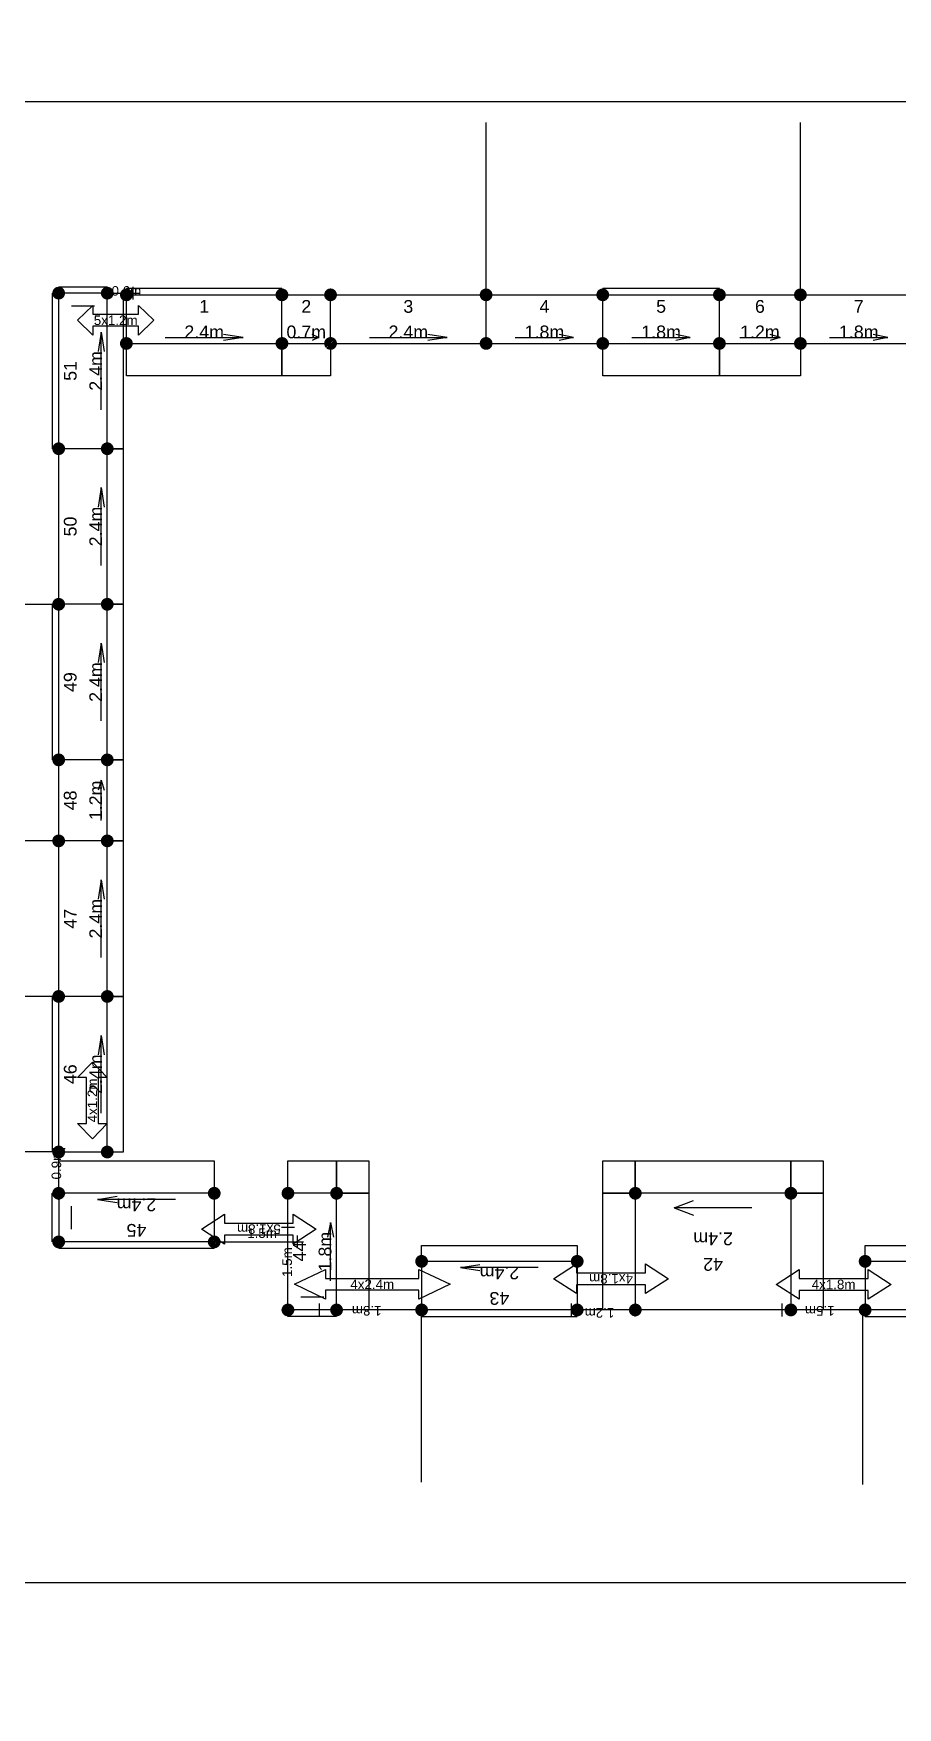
# Model space of a CAD drawing. Extents: x -207343 to -123241, y -62462 to 115752.
# Drawn here: x -191937 to -178390, y 14110 to 40354 of the extents above; entities that cross this region are included whole.
import ezdxf
from ezdxf.enums import TextEntityAlignment as Align

# ---------------------------------------------------------------- set-up
doc = ezdxf.new("R2010")
doc.units = 0
doc.header["$LTSCALE"] = 20
doc.header["$PDSIZE"] = -10
doc.layers.add('KwikScaf Schematic', color=7, linetype='Continuous')
doc.styles.get("Standard").update_dxf_attribs({"font": 'arial.ttf'})
doc.dimstyles.new('MODEL', dxfattribs={"dimscale": 100, "dimtxt": 2.5, "dimasz": 2.5, "dimexe": 1.25, "dimexo": 0.625, "dimtad": 1, "dimdec": 0, "dimzin": 1, "dimtxsty": 'Standard', "dimcen": 2.5, "dimadec": 0, "dimazin": 0, "dimtfac": 1, "dimtmove": 0, "dimatfit": 3, "dimfxl": 1, "dimarcsym": 0})
picture_1 = doc.add_image_def('image1.tif', size_in_pixel=(6623, 4678))

# ---------------------------------------------------------------- blocks, each defined once
blk = doc.blocks.new('*D7')
at = {"color": 0, "lineweight": -2, "transparency": 16777216}
for p, q in [((-191604, 25258), (-193226, 25258)), ((-193101, 23069), (-193101, 25008)), ((-191604, 22819), (-193226, 22819))]:
    blk.add_line(p, q, dxfattribs=at)
at = {"color": 0, "transparency": 16777216}
for points in [[(-193143, 25008), (-193060, 25008), (-193101, 25258)], [(-193143, 23069), (-193060, 23069), (-193101, 22819)]]:
    blk.add_solid(points, dxfattribs=at)
at = {"layer": 'Defpoints', "color": 0, "transparency": 16777216}
for p in [(-193101, 25258), (-191542, 25258), (-191542, 22819)]:
    blk.add_point(p, dxfattribs=at)
at = {"color": 0, "transparency": 16777216, "insert": (-193291, 24038), "char_height": 250, "attachment_point": 5, "rotation": 90}
blk.add_mtext('4.0m TWP', dxfattribs=at)
blk = doc.blocks.new('*D8')
at = {"color": 0, "lineweight": -2, "transparency": 16777216}
for p, q in [((-191604, 27697), (-193226, 27697)), ((-193101, 25508), (-193101, 27447)), ((-191604, 25258), (-193226, 25258))]:
    blk.add_line(p, q, dxfattribs=at)
at = {"color": 0, "transparency": 16777216}
for points in [[(-193143, 27447), (-193060, 27447), (-193101, 27697)], [(-193143, 25508), (-193060, 25508), (-193101, 25258)]]:
    blk.add_solid(points, dxfattribs=at)
at = {"layer": 'Defpoints', "color": 0, "transparency": 16777216}
for p in [(-193101, 27697), (-191542, 27697), (-191542, 25258)]:
    blk.add_point(p, dxfattribs=at)
at = {"color": 0, "transparency": 16777216, "insert": (-193291, 26477), "char_height": 250, "attachment_point": 5, "rotation": 90}
blk.add_mtext('4.5m TWP', dxfattribs=at)
blk = doc.blocks.new('*D11')
at = {"color": 0, "lineweight": -2, "transparency": 16777216}
for p, q in [((-193101, 27759), (-193101, 39409)), ((-144515, 24969), (-144515, 39409)), ((-144765, 39284), (-192851, 39284))]:
    blk.add_line(p, q, dxfattribs=at)
at = {"color": 0, "transparency": 16777216}
for points in [[(-192851, 39326), (-192851, 39242), (-193101, 39284)], [(-144765, 39326), (-144765, 39242), (-144515, 39284)]]:
    blk.add_solid(points, dxfattribs=at)
at = {"layer": 'Defpoints', "color": 0, "transparency": 16777216}
for p in [(-193101, 39284), (-193101, 27697), (-144515, 24906)]:
    blk.add_point(p, dxfattribs=at)
at = {"color": 0, "transparency": 16777216, "insert": (-168808, 39473), "char_height": 250, "attachment_point": 5}
blk.add_mtext('5m TWP', dxfattribs=at)
blk = doc.blocks.new('*D12')
at = {"color": 0, "lineweight": -2, "transparency": 16777216}
for p, q in [((-193101, 22756), (-193101, 15943)), ((-144515, 19966), (-144515, 15943)), ((-192851, 16068), (-144765, 16068))]:
    blk.add_line(p, q, dxfattribs=at)
at = {"color": 0, "transparency": 16777216}
for points in [[(-192851, 16110), (-192851, 16027), (-193101, 16068)], [(-144765, 16110), (-144765, 16027), (-144515, 16068)]]:
    blk.add_solid(points, dxfattribs=at)
at = {"layer": 'Defpoints', "color": 0, "transparency": 16777216}
for p in [(-193101, 22819), (-144515, 20028), (-144515, 16068)]:
    blk.add_point(p, dxfattribs=at)
at = {"color": 0, "transparency": 16777216, "insert": (-168808, 16259), "char_height": 250, "attachment_point": 5}
blk.add_mtext('3.5m TWP', dxfattribs=at)

msp = doc.modelspace()

# ---------------------------------------------------------------- linework, layer by layer
at = {"color": 40}
for points in [[(-184840.2, 36256.9), (-184840.2, 38956.9)], [(-179912.2, 36256.9), (-179912.2, 38956.9)], [(-194241.9, 31405.5), (-191541.9, 31405.5)], [(-185851.2, 17642.5), (-185851.2, 20342.5)], [(-178932.9, 17607.2), (-178932.9, 20307.2)]]:
    msp.add_lwpolyline(points, dxfattribs=at)
at = {"layer": 'KwikScaf Schematic', "color": 1}
for p, q in [((-191641.9, 36283.5), (-191641.9, 33844.5)), ((-191541.9, 36383.5), (-190779.9, 36383.5)), ((-191541.9, 33844.5), (-191541.9, 36283.5)), ((-190779.9, 36283.5), (-191541.9, 36283.5)), ((-190879.9, 36283.5), (-190279.9, 36283.5)), ((-190779.9, 36383.5), (-190779.9, 36183.5)), ((-190779.9, 33844.5), (-190779.9, 36283.5)), ((-190779.9, 36283.5), (-190529.9, 36283.5)), ((-190529.9, 36283.5), (-190529.9, 33844.5)), ((-188041.2, 36356.9), (-190480.2, 36356.9)), ((-190480.2, 36256.9), (-188041.2, 36256.9)), ((-190480.2, 35494.9), (-190480.2, 36256.9)), ((-190379.9, 36383.5), (-190379.9, 36183.5)), ((-188041.2, 35494.9), (-188041.2, 36256.9)), ((-187279.2, 36256.9), (-184840.2, 36256.9)), ((-184840.2, 35494.9), (-184840.2, 36256.9)), ((-191341.9, 36083.5), (-190979.9, 36083.5)), ((-190875.1, 35673.8), (-190922.7, 35368.9)), ((-190875.1, 34454.3), (-190875.1, 35673.8)), ((-190875.1, 35673.8), (-190827.5, 35368.9)), ((-190480.2, 35494.9), (-188041.2, 35494.9)), ((-190480.2, 34986.9), (-190480.2, 35494.9)), ((-189870.5, 35590.1), (-188651, 35590.1)), ((-188651, 35590.1), (-188955.9, 35637.7)), ((-188651, 35590.1), (-188955.9, 35542.5)), ((-188041.2, 35494.9), (-188041.2, 34986.9)), ((-187279.2, 35494.9), (-184840.2, 35494.9)), ((-186669.5, 35590.1), (-185450, 35590.1)), ((-185450, 35590.1), (-185754.9, 35637.7)), ((-185450, 35590.1), (-185754.9, 35542.5)), ((-188041.2, 34986.9), (-190480.2, 34986.9)), ((-191541.9, 31405.5), (-191541.9, 33844.5)), ((-190779.9, 33844.5), (-191541.9, 33844.5)), ((-190779.9, 31405.5), (-190779.9, 33844.5)), ((-190779.9, 33844.5), (-190529.9, 33844.5)), ((-190529.9, 33844.5), (-190779.9, 33844.5)), ((-190529.9, 33844.5), (-190529.9, 31405.5)), ((-190875.1, 33234.8), (-190922.7, 32929.9)), ((-190875.1, 32015.3), (-190875.1, 33234.8)), ((-190875.1, 33234.8), (-190827.5, 32929.9)), ((-191641.9, 31405.5), (-191641.9, 28966.5)), ((-191541.9, 28966.5), (-191541.9, 31405.5)), ((-190779.9, 31405.5), (-191541.9, 31405.5)), ((-190779.9, 28966.5), (-190779.9, 31405.5)), ((-190779.9, 31405.5), (-190529.9, 31405.5)), ((-190529.9, 31405.5), (-190779.9, 31405.5)), ((-190529.9, 31405.5), (-190529.9, 28966.5)), ((-190875.1, 30795.8), (-190922.7, 30490.9)), ((-190875.1, 29576.3), (-190875.1, 30795.8)), ((-190875.1, 30795.8), (-190827.5, 30490.9)), ((-190529.9, 28966.5), (-190779.9, 28966.5)), ((-191541.9, 25257.5), (-191541.9, 27696.5)), ((-190779.9, 27696.5), (-191541.9, 27696.5)), ((-190779.9, 25257.5), (-190779.9, 27696.5)), ((-190779.9, 27696.5), (-190529.9, 27696.5)), ((-190529.9, 27696.5), (-190529.9, 25257.5)), ((-190875.1, 27086.8), (-190922.7, 26781.9)), ((-190875.1, 25867.3), (-190875.1, 27086.8)), ((-190875.1, 27086.8), (-190827.5, 26781.9)), ((-191641.9, 25257.5), (-191641.9, 22818.5)), ((-191541.9, 22818.5), (-191541.9, 25257.5)), ((-190779.9, 25257.5), (-191541.9, 25257.5)), ((-190529.9, 25257.5), (-190779.9, 25257.5)), ((-190779.9, 22818.5), (-190779.9, 25257.5)), ((-190779.9, 25257.5), (-190529.9, 25257.5)), ((-190529.9, 25257.5), (-190529.9, 22818.5)), ((-190875.1, 24647.8), (-190922.7, 24342.9)), ((-190875.1, 23428.3), (-190875.1, 24647.8)), ((-190875.1, 24647.8), (-190827.5, 24342.9)), ((-191641.9, 22871.5), (-191441.9, 22871.5)), ((-191541.9, 22071.5), (-191541.9, 22971.5)), ((-190779.9, 22818.5), (-191541.9, 22818.5)), ((-191541.9, 22171.5), (-191541.9, 22679.5)), ((-191541.9, 22679.5), (-189102.9, 22679.5)), ((-190529.9, 22818.5), (-190779.9, 22818.5)), ((-189102.9, 22679.5), (-189102.9, 22171.5)), ((-183009, 22171.5), (-183009, 22679.5)), ((-183009, 22679.5), (-182501, 22679.5)), ((-182501, 22171.5), (-182501, 22679.5)), ((-182501, 22679.5), (-180062, 22679.5)), ((-182501, 22679.5), (-182501, 22171.5)), ((-180062, 22679.5), (-180062, 22171.5)), ((-180062, 22171.5), (-180062, 22679.5)), ((-180062, 22679.5), (-179554, 22679.5)), ((-179554, 22679.5), (-179554, 22171.5)), ((-191641.9, 21409.5), (-191641.9, 22171.5)), ((-191641.9, 22171.5), (-191441.9, 22171.5)), ((-191541.9, 22171.5), (-191541.9, 21409.5)), ((-189102.9, 22171.5), (-191541.9, 22171.5)), ((-190932.1, 22076.3), (-190627.2, 22123.9)), ((-189712.6, 22076.3), (-190932.1, 22076.3)), ((-190932.1, 22076.3), (-190627.2, 22028.7)), ((-189102.9, 22171.5), (-189102.9, 21409.5)), ((-183009, 20342.5), (-183009, 22171.5)), ((-183009, 22171.5), (-182501, 22171.5)), ((-182501, 22171.5), (-183009, 22171.5)), ((-182501, 22171.5), (-182501, 20342.5)), ((-180062, 22171.5), (-182501, 22171.5)), ((-181891.3, 21942.9), (-181586.4, 22057.2)), ((-180062, 22171.5), (-180062, 20342.5)), ((-180062, 22171.5), (-179554, 22171.5)), ((-179554, 22171.5), (-180062, 22171.5)), ((-179554, 22171.5), (-179554, 20342.5)), ((-191341.9, 21609.5), (-191341.9, 21971.5)), ((-180671.8, 21942.9), (-181891.3, 21942.9)), ((-181891.3, 21942.9), (-181586.4, 21828.6)), ((-189102.9, 21409.5), (-191541.9, 21409.5)), ((-191541.9, 21309.5), (-189102.9, 21309.5)), ((-189202.9, 21409.5), (-187702.9, 21409.5)), ((-189102.9, 21509.5), (-189102.9, 21309.5)), ((-187802.9, 21509.5), (-187802.9, 21309.5)), ((-185851.2, 21104.5), (-185851.2, 21354.5)), ((-185851.2, 21354.5), (-183412.2, 21354.5)), ((-183412.2, 21354.5), (-183412.2, 21104.5)), ((-178897.5, 21104.5), (-178897.5, 21354.5)), ((-178897.5, 21354.5), (-176458.5, 21354.5)), ((-185851.2, 21104.5), (-185851.2, 20342.5)), ((-183412.2, 21104.5), (-185851.2, 21104.5)), ((-185241.4, 21009.3), (-184936.6, 21056.9)), ((-184021.9, 21009.3), (-185241.4, 21009.3)), ((-185241.4, 21009.3), (-184936.6, 20961.7)), ((-183412.2, 21104.5), (-183412.2, 20342.5)), ((-178897.5, 21104.5), (-178897.5, 20342.5)), ((-176458.5, 21104.5), (-178897.5, 21104.5)), ((-187844.4, 20744.4), (-187356.4, 20977.4)), ((-187356.4, 20511.4), (-187844.4, 20744.4)), ((-187356.4, 20977.4), (-187356.4, 20837.4)), ((-187356.4, 20837.4), (-185893.4, 20837.4)), ((-185893.4, 20837.4), (-185893.4, 20977.4)), ((-185893.4, 20977.4), (-185405.4, 20744.4)), ((-185405.4, 20744.4), (-185893.4, 20511.4)), ((-185893.4, 20651.4), (-187356.4, 20651.4)), ((-187356.4, 20651.4), (-187356.4, 20511.4)), ((-185893.4, 20511.4), (-185893.4, 20651.4)), ((-185751.2, 20342.5), (-187551.2, 20342.5)), ((-187451.2, 20242.5), (-187451.2, 20442.5)), ((-185851.2, 20242.5), (-185851.2, 20442.5)), ((-183412.2, 20342.5), (-185851.2, 20342.5)), ((-185851.2, 20242.5), (-183412.2, 20242.5)), ((-182401, 20342.5), (-183601, 20342.5)), ((-183501, 20242.5), (-183501, 20442.5)), ((-182501, 20342.5), (-183009, 20342.5)), ((-182501, 20242.5), (-182501, 20442.5)), ((-180062, 20342.5), (-182501, 20342.5)), ((-178797.5, 20342.5), (-180297.5, 20342.5)), ((-180197.5, 20242.5), (-180197.5, 20442.5)), ((-179554, 20342.5), (-180062, 20342.5)), ((-178897.5, 20242.5), (-178897.5, 20442.5)), ((-176458.5, 20342.5), (-178897.5, 20342.5)), ((-178897.5, 20242.5), (-176458.5, 20242.5))]:
    msp.add_line(p, q, dxfattribs=at)
at = {"layer": 'KwikScaf Schematic', "color": 4}
for p, q in [((-188041.2, 36256.9), (-187279.2, 36256.9)), ((-187279.2, 35494.9), (-187279.2, 36256.9)), ((-188041.2, 35494.9), (-187279.2, 35494.9)), ((-188041.2, 34986.9), (-188041.2, 35494.9)), ((-187850.7, 35590.1), (-187469.7, 35590.1)), ((-187469.7, 35590.1), (-187565, 35637.7)), ((-187469.7, 35590.1), (-187565, 35542.5)), ((-187279.2, 35494.9), (-187279.2, 34986.9)), ((-187279.2, 34986.9), (-188041.2, 34986.9))]:
    msp.add_line(p, q, dxfattribs=at)
at = {"layer": 'KwikScaf Schematic', "color": 3}
for p, q in [((-184840.2, 36256.9), (-183011.2, 36256.9)), ((-181182.2, 36356.9), (-183011.2, 36356.9)), ((-183011.2, 35494.9), (-183011.2, 36256.9)), ((-183011.2, 36256.9), (-181182.2, 36256.9)), ((-181182.2, 35494.9), (-181182.2, 36256.9)), ((-179912.2, 36256.9), (-178083.2, 36256.9)), ((-184840.2, 35494.9), (-183011.2, 35494.9)), ((-184383, 35590.1), (-183468.5, 35590.1)), ((-183468.5, 35590.1), (-183697.1, 35637.7)), ((-183468.5, 35590.1), (-183697.1, 35542.5)), ((-183011.2, 35494.9), (-181182.2, 35494.9)), ((-183011.2, 34986.9), (-183011.2, 35494.9)), ((-182554, 35590.1), (-181639.5, 35590.1)), ((-181639.5, 35590.1), (-181868.1, 35637.7)), ((-181639.5, 35590.1), (-181868.1, 35542.5)), ((-181182.2, 35494.9), (-181182.2, 34986.9)), ((-179912.2, 35494.9), (-178083.2, 35494.9)), ((-179455, 35590.1), (-178540.5, 35590.1)), ((-178540.5, 35590.1), (-178769.1, 35637.7)), ((-178540.5, 35590.1), (-178769.1, 35542.5)), ((-181182.2, 34986.9), (-183011.2, 34986.9)), ((-187946.9, 22171.5), (-187946.9, 22679.5)), ((-187946.9, 22679.5), (-187184.9, 22679.5)), ((-187184.9, 22679.5), (-187184.9, 22171.5)), ((-187184.9, 22171.5), (-187184.9, 22679.5)), ((-187184.9, 22679.5), (-186676.9, 22679.5)), ((-186676.9, 22679.5), (-186676.9, 22171.5)), ((-187946.9, 20342.5), (-187946.9, 22171.5)), ((-187184.9, 22171.5), (-187946.9, 22171.5)), ((-187184.9, 20342.5), (-187184.9, 22171.5)), ((-187184.9, 22171.5), (-186676.9, 22171.5)), ((-186676.9, 22171.5), (-187184.9, 22171.5)), ((-186676.9, 22171.5), (-186676.9, 20342.5)), ((-189302.9, 21609.5), (-188942.9, 21842.5)), ((-188942.9, 21842.5), (-188942.9, 21702.5)), ((-187862.9, 21702.5), (-187862.9, 21842.5)), ((-187862.9, 21842.5), (-187502.9, 21609.5)), ((-188942.9, 21376.5), (-189302.9, 21609.5)), ((-188942.9, 21702.5), (-187862.9, 21702.5)), ((-188046.9, 21642.5), (-187846.9, 21642.5)), ((-187946.9, 20242.5), (-187946.9, 21742.5)), ((-187502.9, 21609.5), (-187862.9, 21376.5)), ((-187280.1, 21714.3), (-187327.7, 21485.7)), ((-187280.1, 20799.8), (-187280.1, 21714.3)), ((-187280.1, 21714.3), (-187232.5, 21485.7)), ((-187862.9, 21516.5), (-188942.9, 21516.5)), ((-188942.9, 21516.5), (-188942.9, 21376.5)), ((-187862.9, 21376.5), (-187862.9, 21516.5)), ((-183781.6, 20831.2), (-183421.6, 21064.2)), ((-183421.6, 21064.2), (-183421.6, 20924.2)), ((-182341.6, 20924.2), (-182341.6, 21064.2)), ((-182341.6, 21064.2), (-181981.6, 20831.2)), ((-183421.6, 20598.2), (-183781.6, 20831.2)), ((-183421.6, 20924.2), (-182341.6, 20924.2)), ((-182341.6, 20738.2), (-183421.6, 20738.2)), ((-183421.6, 20738.2), (-183421.6, 20598.2)), ((-181981.6, 20831.2), (-182341.6, 20598.2)), ((-182341.6, 20598.2), (-182341.6, 20738.2)), ((-180291.8, 20742.6), (-179931.8, 20975.6)), ((-179931.8, 20509.6), (-180291.8, 20742.6)), ((-179931.8, 20975.6), (-179931.8, 20835.6)), ((-179931.8, 20835.6), (-178851.8, 20835.6)), ((-178851.8, 20835.6), (-178851.8, 20975.6)), ((-178851.8, 20975.6), (-178491.8, 20742.6)), ((-178491.8, 20742.6), (-178851.8, 20509.6)), ((-187384.9, 20542.5), (-187746.9, 20542.5)), ((-178851.8, 20649.6), (-179931.8, 20649.6)), ((-179931.8, 20649.6), (-179931.8, 20509.6)), ((-178851.8, 20509.6), (-178851.8, 20649.6)), ((-188046.9, 20342.5), (-187846.9, 20342.5)), ((-187184.9, 20342.5), (-187946.9, 20342.5)), ((-187184.9, 20242.5), (-187946.9, 20242.5)), ((-186676.9, 20342.5), (-187184.9, 20342.5))]:
    msp.add_line(p, q, dxfattribs=at)
at = {"layer": 'KwikScaf Schematic', "color": 2}
for p, q in [((-181182.2, 36256.9), (-179912.2, 36256.9)), ((-179912.2, 35494.9), (-179912.2, 36256.9)), ((-191247.8, 35858.6), (-191007.8, 36091.6)), ((-191007.8, 36091.6), (-191007.8, 35951.6)), ((-190287.8, 35951.6), (-190287.8, 36091.6)), ((-190287.8, 36091.6), (-190047.8, 35858.6)), ((-191007.8, 35625.6), (-191247.8, 35858.6)), ((-191007.8, 35951.6), (-190287.8, 35951.6)), ((-190287.8, 35765.6), (-191007.8, 35765.6)), ((-191007.8, 35765.6), (-191007.8, 35625.6)), ((-190047.8, 35858.6), (-190287.8, 35625.6)), ((-190287.8, 35625.6), (-190287.8, 35765.6)), ((-181182.2, 35494.9), (-179912.2, 35494.9)), ((-181182.2, 34986.9), (-181182.2, 35494.9)), ((-180864.7, 35590.1), (-180229.7, 35590.1)), ((-180229.7, 35590.1), (-180388.5, 35637.7)), ((-180229.7, 35590.1), (-180388.5, 35542.5)), ((-179912.2, 35494.9), (-179912.2, 34986.9)), ((-179912.2, 34986.9), (-181182.2, 34986.9)), ((-191541.9, 27696.5), (-191541.9, 28966.5)), ((-190779.9, 28966.5), (-191541.9, 28966.5)), ((-190779.9, 27696.5), (-190779.9, 28966.5)), ((-190779.9, 28966.5), (-190529.9, 28966.5)), ((-190529.9, 28966.5), (-190529.9, 27696.5)), ((-190875.1, 28649), (-190922.7, 28490.3)), ((-190875.1, 28014), (-190875.1, 28649)), ((-190875.1, 28649), (-190827.5, 28490.3)), ((-190529.9, 27696.5), (-190779.9, 27696.5)), ((-191246.7, 23987.4), (-191013.7, 24227.4)), ((-191013.7, 24227.4), (-190780.7, 23987.4)), ((-191106.7, 23987.4), (-191246.7, 23987.4)), ((-191106.7, 23267.4), (-191106.7, 23987.4)), ((-190780.7, 23987.4), (-190920.7, 23987.4)), ((-190920.7, 23987.4), (-190920.7, 23267.4)), ((-191013.7, 23027.4), (-191246.7, 23267.4)), ((-191246.7, 23267.4), (-191106.7, 23267.4)), ((-190780.7, 23267.4), (-191013.7, 23027.4)), ((-190920.7, 23267.4), (-190780.7, 23267.4))]:
    msp.add_line(p, q, dxfattribs=at)
at = {"layer": 'KwikScaf Schematic', "color": 1}
for points in [[(-191591.9, 36283.5, 100, 100, -0.1989124), (-191577.2, 36318.9, 100, 100, -0.1989124), (-191541.9, 36333.5, 100, 100, -0.1989124), (-191506.5, 36318.9, 100, 100, -0.1989124), (-191491.9, 36283.5, 100, 100, -0.1989124), (-191506.5, 36248.2, 100, 100, -0.1989124), (-191541.9, 36233.5, 100, 100, -0.1989124), (-191577.2, 36248.2, 100, 100, -0.1989124)], [(-190829.9, 36283.5, 100, 100, -0.1989124), (-190815.2, 36318.9, 100, 100, -0.1989124), (-190779.9, 36333.5, 100, 100, -0.1989124), (-190744.5, 36318.9, 100, 100, -0.1989124), (-190729.9, 36283.5, 100, 100, -0.1989124), (-190744.5, 36248.2, 100, 100, -0.1989124), (-190779.9, 36233.5, 100, 100, -0.1989124), (-190815.2, 36248.2, 100, 100, -0.1989124)], [(-190480.2, 36306.9, 100, 100, -0.1989124), (-190444.9, 36292.2, 100, 100, -0.1989124), (-190430.2, 36256.9, 100, 100, -0.1989124), (-190444.9, 36221.5, 100, 100, -0.1989124), (-190480.2, 36206.9, 100, 100, -0.1989124), (-190515.6, 36221.5, 100, 100, -0.1989124), (-190530.2, 36256.9, 100, 100, -0.1989124), (-190515.6, 36292.2, 100, 100, -0.1989124)], [(-188041.2, 36306.9, 100, 100, -0.1989124), (-188005.9, 36292.2, 100, 100, -0.1989124), (-187991.2, 36256.9, 100, 100, -0.1989124), (-188005.9, 36221.5, 100, 100, -0.1989124), (-188041.2, 36206.9, 100, 100, -0.1989124), (-188076.6, 36221.5, 100, 100, -0.1989124), (-188091.2, 36256.9, 100, 100, -0.1989124), (-188076.6, 36292.2, 100, 100, -0.1989124)], [(-187279.2, 36306.9, 100, 100, -0.1989124), (-187243.9, 36292.2, 100, 100, -0.1989124), (-187229.2, 36256.9, 100, 100, -0.1989124), (-187243.9, 36221.5, 100, 100, -0.1989124), (-187279.2, 36206.9, 100, 100, -0.1989124), (-187314.6, 36221.5, 100, 100, -0.1989124), (-187329.2, 36256.9, 100, 100, -0.1989124), (-187314.6, 36292.2, 100, 100, -0.1989124)], [(-184840.2, 36306.9, 100, 100, -0.1989124), (-184804.9, 36292.2, 100, 100, -0.1989124), (-184790.2, 36256.9, 100, 100, -0.1989124), (-184804.9, 36221.5, 100, 100, -0.1989124), (-184840.2, 36206.9, 100, 100, -0.1989124), (-184875.6, 36221.5, 100, 100, -0.1989124), (-184890.2, 36256.9, 100, 100, -0.1989124), (-184875.6, 36292.2, 100, 100, -0.1989124)], [(-188041.2, 35544.9, 100, 100, -0.1989124), (-188005.9, 35530.2, 100, 100, -0.1989124), (-187991.2, 35494.9, 100, 100, -0.1989124), (-188005.9, 35459.5, 100, 100, -0.1989124), (-188041.2, 35444.9, 100, 100, -0.1989124), (-188076.6, 35459.5, 100, 100, -0.1989124), (-188091.2, 35494.9, 100, 100, -0.1989124), (-188076.6, 35530.2, 100, 100, -0.1989124)], [(-184840.2, 35544.9, 100, 100, -0.1989124), (-184804.9, 35530.2, 100, 100, -0.1989124), (-184790.2, 35494.9, 100, 100, -0.1989124), (-184804.9, 35459.5, 100, 100, -0.1989124), (-184840.2, 35444.9, 100, 100, -0.1989124), (-184875.6, 35459.5, 100, 100, -0.1989124), (-184890.2, 35494.9, 100, 100, -0.1989124), (-184875.6, 35530.2, 100, 100, -0.1989124)], [(-191591.9, 33844.5, 100, 100, -0.1989124), (-191577.2, 33879.9, 100, 100, -0.1989124), (-191541.9, 33894.5, 100, 100, -0.1989124), (-191506.5, 33879.9, 100, 100, -0.1989124), (-191491.9, 33844.5, 100, 100, -0.1989124), (-191506.5, 33809.2, 100, 100, -0.1989124), (-191541.9, 33794.5, 100, 100, -0.1989124), (-191577.2, 33809.2, 100, 100, -0.1989124)], [(-191591.9, 33844.5, 100, 100, -0.1989124), (-191577.2, 33879.9, 100, 100, -0.1989124), (-191541.9, 33894.5, 100, 100, -0.1989124), (-191506.5, 33879.9, 100, 100, -0.1989124), (-191491.9, 33844.5, 100, 100, -0.1989124), (-191506.5, 33809.2, 100, 100, -0.1989124), (-191541.9, 33794.5, 100, 100, -0.1989124), (-191577.2, 33809.2, 100, 100, -0.1989124)], [(-190829.9, 33844.5, 100, 100, -0.1989124), (-190815.2, 33879.9, 100, 100, -0.1989124), (-190779.9, 33894.5, 100, 100, -0.1989124), (-190744.5, 33879.9, 100, 100, -0.1989124), (-190729.9, 33844.5, 100, 100, -0.1989124), (-190744.5, 33809.2, 100, 100, -0.1989124), (-190779.9, 33794.5, 100, 100, -0.1989124), (-190815.2, 33809.2, 100, 100, -0.1989124)], [(-191591.9, 31405.5, 100, 100, -0.1989124), (-191577.2, 31440.9, 100, 100, -0.1989124), (-191541.9, 31455.5, 100, 100, -0.1989124), (-191506.5, 31440.9, 100, 100, -0.1989124), (-191491.9, 31405.5, 100, 100, -0.1989124), (-191506.5, 31370.2, 100, 100, -0.1989124), (-191541.9, 31355.5, 100, 100, -0.1989124), (-191577.2, 31370.2, 100, 100, -0.1989124)], [(-191591.9, 31405.5, 100, 100, -0.1989124), (-191577.2, 31440.9, 100, 100, -0.1989124), (-191541.9, 31455.5, 100, 100, -0.1989124), (-191506.5, 31440.9, 100, 100, -0.1989124), (-191491.9, 31405.5, 100, 100, -0.1989124), (-191506.5, 31370.2, 100, 100, -0.1989124), (-191541.9, 31355.5, 100, 100, -0.1989124), (-191577.2, 31370.2, 100, 100, -0.1989124)], [(-190829.9, 31405.5, 100, 100, -0.1989124), (-190815.2, 31440.9, 100, 100, -0.1989124), (-190779.9, 31455.5, 100, 100, -0.1989124), (-190744.5, 31440.9, 100, 100, -0.1989124), (-190729.9, 31405.5, 100, 100, -0.1989124), (-190744.5, 31370.2, 100, 100, -0.1989124), (-190779.9, 31355.5, 100, 100, -0.1989124), (-190815.2, 31370.2, 100, 100, -0.1989124)], [(-191591.9, 28966.5, 100, 100, -0.1989124), (-191577.2, 29001.9, 100, 100, -0.1989124), (-191541.9, 29016.5, 100, 100, -0.1989124), (-191506.5, 29001.9, 100, 100, -0.1989124), (-191491.9, 28966.5, 100, 100, -0.1989124), (-191506.5, 28931.2, 100, 100, -0.1989124), (-191541.9, 28916.5, 100, 100, -0.1989124), (-191577.2, 28931.2, 100, 100, -0.1989124)], [(-191591.9, 27696.5, 100, 100, -0.1989124), (-191577.2, 27731.9, 100, 100, -0.1989124), (-191541.9, 27746.5, 100, 100, -0.1989124), (-191506.5, 27731.9, 100, 100, -0.1989124), (-191491.9, 27696.5, 100, 100, -0.1989124), (-191506.5, 27661.2, 100, 100, -0.1989124), (-191541.9, 27646.5, 100, 100, -0.1989124), (-191577.2, 27661.2, 100, 100, -0.1989124)], [(-190829.9, 27696.5, 100, 100, -0.1989124), (-190815.2, 27731.9, 100, 100, -0.1989124), (-190779.9, 27746.5, 100, 100, -0.1989124), (-190744.5, 27731.9, 100, 100, -0.1989124), (-190729.9, 27696.5, 100, 100, -0.1989124), (-190744.5, 27661.2, 100, 100, -0.1989124), (-190779.9, 27646.5, 100, 100, -0.1989124), (-190815.2, 27661.2, 100, 100, -0.1989124)], [(-191591.9, 25257.5, 100, 100, -0.1989124), (-191577.2, 25292.9, 100, 100, -0.1989124), (-191541.9, 25307.5, 100, 100, -0.1989124), (-191506.5, 25292.9, 100, 100, -0.1989124), (-191491.9, 25257.5, 100, 100, -0.1989124), (-191506.5, 25222.2, 100, 100, -0.1989124), (-191541.9, 25207.5, 100, 100, -0.1989124), (-191577.2, 25222.2, 100, 100, -0.1989124)], [(-191591.9, 25257.5, 100, 100, -0.1989124), (-191577.2, 25292.9, 100, 100, -0.1989124), (-191541.9, 25307.5, 100, 100, -0.1989124), (-191506.5, 25292.9, 100, 100, -0.1989124), (-191491.9, 25257.5, 100, 100, -0.1989124), (-191506.5, 25222.2, 100, 100, -0.1989124), (-191541.9, 25207.5, 100, 100, -0.1989124), (-191577.2, 25222.2, 100, 100, -0.1989124)], [(-190829.9, 25257.5, 100, 100, -0.1989124), (-190815.2, 25292.9, 100, 100, -0.1989124), (-190779.9, 25307.5, 100, 100, -0.1989124), (-190744.5, 25292.9, 100, 100, -0.1989124), (-190729.9, 25257.5, 100, 100, -0.1989124), (-190744.5, 25222.2, 100, 100, -0.1989124), (-190779.9, 25207.5, 100, 100, -0.1989124), (-190815.2, 25222.2, 100, 100, -0.1989124)], [(-191591.9, 22818.5, 100, 100, -0.1989124), (-191577.2, 22853.9, 100, 100, -0.1989124), (-191541.9, 22868.5, 100, 100, -0.1989124), (-191506.5, 22853.9, 100, 100, -0.1989124), (-191491.9, 22818.5, 100, 100, -0.1989124), (-191506.5, 22783.2, 100, 100, -0.1989124), (-191541.9, 22768.5, 100, 100, -0.1989124), (-191577.2, 22783.2, 100, 100, -0.1989124)], [(-191541.9, 22121.5, 100, 100, -0.1989124), (-191577.2, 22136.2, 100, 100, -0.1989124), (-191591.9, 22171.5, 100, 100, -0.1989124), (-191577.2, 22206.9, 100, 100, -0.1989124), (-191541.9, 22221.5, 100, 100, -0.1989124), (-191506.5, 22206.9, 100, 100, -0.1989124), (-191491.9, 22171.5, 100, 100, -0.1989124), (-191506.5, 22136.2, 100, 100, -0.1989124)], [(-182501, 22121.5, 100, 100, -0.1989124), (-182536.4, 22136.2, 100, 100, -0.1989124), (-182551, 22171.5, 100, 100, -0.1989124), (-182536.4, 22206.9, 100, 100, -0.1989124), (-182501, 22221.5, 100, 100, -0.1989124), (-182465.7, 22206.9, 100, 100, -0.1989124), (-182451, 22171.5, 100, 100, -0.1989124), (-182465.7, 22136.2, 100, 100, -0.1989124)], [(-191541.9, 21359.5, 100, 100, -0.1989124), (-191577.2, 21374.2, 100, 100, -0.1989124), (-191591.9, 21409.5, 100, 100, -0.1989124), (-191577.2, 21444.9, 100, 100, -0.1989124), (-191541.9, 21459.5, 100, 100, -0.1989124), (-191506.5, 21444.9, 100, 100, -0.1989124), (-191491.9, 21409.5, 100, 100, -0.1989124), (-191506.5, 21374.2, 100, 100, -0.1989124)], [(-189102.9, 21359.5, 100, 100, -0.1989124), (-189138.2, 21374.2, 100, 100, -0.1989124), (-189152.9, 21409.5, 100, 100, -0.1989124), (-189138.2, 21444.9, 100, 100, -0.1989124), (-189102.9, 21459.5, 100, 100, -0.1989124), (-189067.5, 21444.9, 100, 100, -0.1989124), (-189052.9, 21409.5, 100, 100, -0.1989124), (-189067.5, 21374.2, 100, 100, -0.1989124)], [(-185851.2, 21054.5, 100, 100, -0.1989124), (-185886.5, 21069.2, 100, 100, -0.1989124), (-185901.2, 21104.5, 100, 100, -0.1989124), (-185886.5, 21139.9, 100, 100, -0.1989124), (-185851.2, 21154.5, 100, 100, -0.1989124), (-185815.8, 21139.9, 100, 100, -0.1989124), (-185801.2, 21104.5, 100, 100, -0.1989124), (-185815.8, 21069.2, 100, 100, -0.1989124)], [(-178897.5, 21054.5, 100, 100, -0.1989124), (-178932.9, 21069.2, 100, 100, -0.1989124), (-178947.5, 21104.5, 100, 100, -0.1989124), (-178932.9, 21139.9, 100, 100, -0.1989124), (-178897.5, 21154.5, 100, 100, -0.1989124), (-178862.2, 21139.9, 100, 100, -0.1989124), (-178847.5, 21104.5, 100, 100, -0.1989124), (-178862.2, 21069.2, 100, 100, -0.1989124)], [(-185851.2, 20292.5, 100, 100, -0.1989124), (-185886.5, 20307.2, 100, 100, -0.1989124), (-185901.2, 20342.5, 100, 100, -0.1989124), (-185886.5, 20377.9, 100, 100, -0.1989124), (-185851.2, 20392.5, 100, 100, -0.1989124), (-185815.8, 20377.9, 100, 100, -0.1989124), (-185801.2, 20342.5, 100, 100, -0.1989124), (-185815.8, 20307.2, 100, 100, -0.1989124)], [(-183412.2, 20292.5, 100, 100, -0.1989124), (-183447.5, 20307.2, 100, 100, -0.1989124), (-183462.2, 20342.5, 100, 100, -0.1989124), (-183447.5, 20377.9, 100, 100, -0.1989124), (-183412.2, 20392.5, 100, 100, -0.1989124), (-183376.8, 20377.9, 100, 100, -0.1989124), (-183362.2, 20342.5, 100, 100, -0.1989124), (-183376.8, 20307.2, 100, 100, -0.1989124)], [(-182501, 20292.5, 100, 100, -0.1989124), (-182536.4, 20307.2, 100, 100, -0.1989124), (-182551, 20342.5, 100, 100, -0.1989124), (-182536.4, 20377.9, 100, 100, -0.1989124), (-182501, 20392.5, 100, 100, -0.1989124), (-182465.7, 20377.9, 100, 100, -0.1989124), (-182451, 20342.5, 100, 100, -0.1989124), (-182465.7, 20307.2, 100, 100, -0.1989124)], [(-180062, 20292.5, 100, 100, -0.1989124), (-180097.4, 20307.2, 100, 100, -0.1989124), (-180112, 20342.5, 100, 100, -0.1989124), (-180097.4, 20377.9, 100, 100, -0.1989124), (-180062, 20392.5, 100, 100, -0.1989124), (-180026.7, 20377.9, 100, 100, -0.1989124), (-180012, 20342.5, 100, 100, -0.1989124), (-180026.7, 20307.2, 100, 100, -0.1989124)], [(-178897.5, 20292.5, 100, 100, -0.1989124), (-178932.9, 20307.2, 100, 100, -0.1989124), (-178947.5, 20342.5, 100, 100, -0.1989124), (-178932.9, 20377.9, 100, 100, -0.1989124), (-178897.5, 20392.5, 100, 100, -0.1989124), (-178862.2, 20377.9, 100, 100, -0.1989124), (-178847.5, 20342.5, 100, 100, -0.1989124), (-178862.2, 20307.2, 100, 100, -0.1989124)]]:
    msp.add_lwpolyline(points, format="xyseb", close=True, dxfattribs=at)
at = {"layer": 'KwikScaf Schematic', "color": 4}
for points in [[(-188041.2, 36306.9, 100, 100, -0.1989124), (-188005.9, 36292.2, 100, 100, -0.1989124), (-187991.2, 36256.9, 100, 100, -0.1989124), (-188005.9, 36221.5, 100, 100, -0.1989124), (-188041.2, 36206.9, 100, 100, -0.1989124), (-188076.6, 36221.5, 100, 100, -0.1989124), (-188091.2, 36256.9, 100, 100, -0.1989124), (-188076.6, 36292.2, 100, 100, -0.1989124)], [(-187279.2, 35544.9, 100, 100, -0.1989124), (-187243.9, 35530.2, 100, 100, -0.1989124), (-187229.2, 35494.9, 100, 100, -0.1989124), (-187243.9, 35459.5, 100, 100, -0.1989124), (-187279.2, 35444.9, 100, 100, -0.1989124), (-187314.6, 35459.5, 100, 100, -0.1989124), (-187329.2, 35494.9, 100, 100, -0.1989124), (-187314.6, 35530.2, 100, 100, -0.1989124)]]:
    msp.add_lwpolyline(points, format="xyseb", close=True, dxfattribs=at)
at = {"layer": 'KwikScaf Schematic', "color": 4, "const_width": 100}
for points in [[(-187279.2, 36306.9, -0.1989124), (-187243.9, 36292.2, -0.1989124), (-187229.2, 36256.9, -0.1989124), (-187243.9, 36221.5, -0.1989124), (-187279.2, 36206.9, -0.1989124), (-187314.6, 36221.5, -0.1989124), (-187329.2, 36256.9, -0.1989124), (-187314.6, 36292.2, -0.1989124)], [(-188041.2, 35544.9, -0.1989124), (-188005.9, 35530.2, -0.1989124), (-187991.2, 35494.9, -0.1989124), (-188005.9, 35459.5, -0.1989124), (-188041.2, 35444.9, -0.1989124), (-188076.6, 35459.5, -0.1989124), (-188091.2, 35494.9, -0.1989124), (-188076.6, 35530.2, -0.1989124)]]:
    msp.add_lwpolyline(points, format="xyb", close=True, dxfattribs=at)
at = {"layer": 'KwikScaf Schematic', "color": 3}
for points in [[(-184840.2, 36306.9, 100, 100, -0.1989124), (-184804.9, 36292.2, 100, 100, -0.1989124), (-184790.2, 36256.9, 100, 100, -0.1989124), (-184804.9, 36221.5, 100, 100, -0.1989124), (-184840.2, 36206.9, 100, 100, -0.1989124), (-184875.6, 36221.5, 100, 100, -0.1989124), (-184890.2, 36256.9, 100, 100, -0.1989124), (-184875.6, 36292.2, 100, 100, -0.1989124)], [(-183011.2, 36306.9, 100, 100, -0.1989124), (-182975.9, 36292.2, 100, 100, -0.1989124), (-182961.2, 36256.9, 100, 100, -0.1989124), (-182975.9, 36221.5, 100, 100, -0.1989124), (-183011.2, 36206.9, 100, 100, -0.1989124), (-183046.6, 36221.5, 100, 100, -0.1989124), (-183061.2, 36256.9, 100, 100, -0.1989124), (-183046.6, 36292.2, 100, 100, -0.1989124)], [(-183011.2, 36306.9, 100, 100, -0.1989124), (-182975.9, 36292.2, 100, 100, -0.1989124), (-182961.2, 36256.9, 100, 100, -0.1989124), (-182975.9, 36221.5, 100, 100, -0.1989124), (-183011.2, 36206.9, 100, 100, -0.1989124), (-183046.6, 36221.5, 100, 100, -0.1989124), (-183061.2, 36256.9, 100, 100, -0.1989124), (-183046.6, 36292.2, 100, 100, -0.1989124)], [(-181182.2, 36306.9, 100, 100, -0.1989124), (-181146.9, 36292.2, 100, 100, -0.1989124), (-181132.2, 36256.9, 100, 100, -0.1989124), (-181146.9, 36221.5, 100, 100, -0.1989124), (-181182.2, 36206.9, 100, 100, -0.1989124), (-181217.6, 36221.5, 100, 100, -0.1989124), (-181232.2, 36256.9, 100, 100, -0.1989124), (-181217.6, 36292.2, 100, 100, -0.1989124)], [(-179912.2, 36306.9, 100, 100, -0.1989124), (-179876.9, 36292.2, 100, 100, -0.1989124), (-179862.2, 36256.9, 100, 100, -0.1989124), (-179876.9, 36221.5, 100, 100, -0.1989124), (-179912.2, 36206.9, 100, 100, -0.1989124), (-179947.6, 36221.5, 100, 100, -0.1989124), (-179962.2, 36256.9, 100, 100, -0.1989124), (-179947.6, 36292.2, 100, 100, -0.1989124)], [(-183011.2, 35544.9, 100, 100, -0.1989124), (-182975.9, 35530.2, 100, 100, -0.1989124), (-182961.2, 35494.9, 100, 100, -0.1989124), (-182975.9, 35459.5, 100, 100, -0.1989124), (-183011.2, 35444.9, 100, 100, -0.1989124), (-183046.6, 35459.5, 100, 100, -0.1989124), (-183061.2, 35494.9, 100, 100, -0.1989124), (-183046.6, 35530.2, 100, 100, -0.1989124)], [(-181182.2, 35544.9, 100, 100, -0.1989124), (-181146.9, 35530.2, 100, 100, -0.1989124), (-181132.2, 35494.9, 100, 100, -0.1989124), (-181146.9, 35459.5, 100, 100, -0.1989124), (-181182.2, 35444.9, 100, 100, -0.1989124), (-181217.6, 35459.5, 100, 100, -0.1989124), (-181232.2, 35494.9, 100, 100, -0.1989124), (-181217.6, 35530.2, 100, 100, -0.1989124)], [(-187996.9, 22171.5, 100, 100, -0.1989124), (-187982.2, 22206.9, 100, 100, -0.1989124), (-187946.9, 22221.5, 100, 100, -0.1989124), (-187911.5, 22206.9, 100, 100, -0.1989124), (-187896.9, 22171.5, 100, 100, -0.1989124), (-187911.5, 22136.2, 100, 100, -0.1989124), (-187946.9, 22121.5, 100, 100, -0.1989124), (-187982.2, 22136.2, 100, 100, -0.1989124)], [(-187234.9, 22171.5, 100, 100, -0.1989124), (-187220.2, 22206.9, 100, 100, -0.1989124), (-187184.9, 22221.5, 100, 100, -0.1989124), (-187149.5, 22206.9, 100, 100, -0.1989124), (-187134.9, 22171.5, 100, 100, -0.1989124), (-187149.5, 22136.2, 100, 100, -0.1989124), (-187184.9, 22121.5, 100, 100, -0.1989124), (-187220.2, 22136.2, 100, 100, -0.1989124)], [(-187996.9, 20342.5, 100, 100, -0.1989124), (-187982.2, 20377.9, 100, 100, -0.1989124), (-187946.9, 20392.5, 100, 100, -0.1989124), (-187911.5, 20377.9, 100, 100, -0.1989124), (-187896.9, 20342.5, 100, 100, -0.1989124), (-187911.5, 20307.2, 100, 100, -0.1989124), (-187946.9, 20292.5, 100, 100, -0.1989124), (-187982.2, 20307.2, 100, 100, -0.1989124)]]:
    msp.add_lwpolyline(points, format="xyseb", close=True, dxfattribs=at)
at = {"layer": 'KwikScaf Schematic', "color": 2}
for points in [[(-181182.2, 36306.9, 100, 100, -0.1989124), (-181146.9, 36292.2, 100, 100, -0.1989124), (-181132.2, 36256.9, 100, 100, -0.1989124), (-181146.9, 36221.5, 100, 100, -0.1989124), (-181182.2, 36206.9, 100, 100, -0.1989124), (-181217.6, 36221.5, 100, 100, -0.1989124), (-181232.2, 36256.9, 100, 100, -0.1989124), (-181217.6, 36292.2, 100, 100, -0.1989124)], [(-191591.9, 27696.5, 100, 100, -0.1989124), (-191577.2, 27731.9, 100, 100, -0.1989124), (-191541.9, 27746.5, 100, 100, -0.1989124), (-191506.5, 27731.9, 100, 100, -0.1989124), (-191491.9, 27696.5, 100, 100, -0.1989124), (-191506.5, 27661.2, 100, 100, -0.1989124), (-191541.9, 27646.5, 100, 100, -0.1989124), (-191577.2, 27661.2, 100, 100, -0.1989124)]]:
    msp.add_lwpolyline(points, format="xyseb", close=True, dxfattribs=at)
at = {"layer": 'KwikScaf Schematic', "color": 2, "const_width": 100}
for points in [[(-179912.2, 36306.9, -0.1989124), (-179876.9, 36292.2, -0.1989124), (-179862.2, 36256.9, -0.1989124), (-179876.9, 36221.5, -0.1989124), (-179912.2, 36206.9, -0.1989124), (-179947.6, 36221.5, -0.1989124), (-179962.2, 36256.9, -0.1989124), (-179947.6, 36292.2, -0.1989124)], [(-181182.2, 35544.9, -0.1989124), (-181146.9, 35530.2, -0.1989124), (-181132.2, 35494.9, -0.1989124), (-181146.9, 35459.5, -0.1989124), (-181182.2, 35444.9, -0.1989124), (-181217.6, 35459.5, -0.1989124), (-181232.2, 35494.9, -0.1989124), (-181217.6, 35530.2, -0.1989124)], [(-179912.2, 35544.9, -0.1989124), (-179876.9, 35530.2, -0.1989124), (-179862.2, 35494.9, -0.1989124), (-179876.9, 35459.5, -0.1989124), (-179912.2, 35444.9, -0.1989124), (-179947.6, 35459.5, -0.1989124), (-179962.2, 35494.9, -0.1989124), (-179947.6, 35530.2, -0.1989124)], [(-191591.9, 28966.5, -0.1989124), (-191577.2, 29001.9, -0.1989124), (-191541.9, 29016.5, -0.1989124), (-191506.5, 29001.9, -0.1989124), (-191491.9, 28966.5, -0.1989124), (-191506.5, 28931.2, -0.1989124), (-191541.9, 28916.5, -0.1989124), (-191577.2, 28931.2, -0.1989124)], [(-190829.9, 28966.5, -0.1989124), (-190815.2, 29001.9, -0.1989124), (-190779.9, 29016.5, -0.1989124), (-190744.5, 29001.9, -0.1989124), (-190729.9, 28966.5, -0.1989124), (-190744.5, 28931.2, -0.1989124), (-190779.9, 28916.5, -0.1989124), (-190815.2, 28931.2, -0.1989124)], [(-190829.9, 27696.5, -0.1989124), (-190815.2, 27731.9, -0.1989124), (-190779.9, 27746.5, -0.1989124), (-190744.5, 27731.9, -0.1989124), (-190729.9, 27696.5, -0.1989124), (-190744.5, 27661.2, -0.1989124), (-190779.9, 27646.5, -0.1989124), (-190815.2, 27661.2, -0.1989124)]]:
    msp.add_lwpolyline(points, format="xyb", close=True, dxfattribs=at)
at = {"layer": 'KwikScaf Schematic', "color": 1, "const_width": 100}
for points in [[(-190480.2, 35544.9, -0.1989124), (-190444.9, 35530.2, -0.1989124), (-190430.2, 35494.9, -0.1989124), (-190444.9, 35459.5, -0.1989124), (-190480.2, 35444.9, -0.1989124), (-190515.6, 35459.5, -0.1989124), (-190530.2, 35494.9, -0.1989124), (-190515.6, 35530.2, -0.1989124)], [(-187279.2, 35544.9, -0.1989124), (-187243.9, 35530.2, -0.1989124), (-187229.2, 35494.9, -0.1989124), (-187243.9, 35459.5, -0.1989124), (-187279.2, 35444.9, -0.1989124), (-187314.6, 35459.5, -0.1989124), (-187329.2, 35494.9, -0.1989124), (-187314.6, 35530.2, -0.1989124)], [(-190829.9, 33844.5, -0.1989124), (-190815.2, 33879.9, -0.1989124), (-190779.9, 33894.5, -0.1989124), (-190744.5, 33879.9, -0.1989124), (-190729.9, 33844.5, -0.1989124), (-190744.5, 33809.2, -0.1989124), (-190779.9, 33794.5, -0.1989124), (-190815.2, 33809.2, -0.1989124)], [(-190829.9, 31405.5, -0.1989124), (-190815.2, 31440.9, -0.1989124), (-190779.9, 31455.5, -0.1989124), (-190744.5, 31440.9, -0.1989124), (-190729.9, 31405.5, -0.1989124), (-190744.5, 31370.2, -0.1989124), (-190779.9, 31355.5, -0.1989124), (-190815.2, 31370.2, -0.1989124)], [(-190829.9, 28966.5, -0.1989124), (-190815.2, 29001.9, -0.1989124), (-190779.9, 29016.5, -0.1989124), (-190744.5, 29001.9, -0.1989124), (-190729.9, 28966.5, -0.1989124), (-190744.5, 28931.2, -0.1989124), (-190779.9, 28916.5, -0.1989124), (-190815.2, 28931.2, -0.1989124)], [(-190829.9, 25257.5, -0.1989124), (-190815.2, 25292.9, -0.1989124), (-190779.9, 25307.5, -0.1989124), (-190744.5, 25292.9, -0.1989124), (-190729.9, 25257.5, -0.1989124), (-190744.5, 25222.2, -0.1989124), (-190779.9, 25207.5, -0.1989124), (-190815.2, 25222.2, -0.1989124)], [(-190829.9, 22818.5, -0.1989124), (-190815.2, 22853.9, -0.1989124), (-190779.9, 22868.5, -0.1989124), (-190744.5, 22853.9, -0.1989124), (-190729.9, 22818.5, -0.1989124), (-190744.5, 22783.2, -0.1989124), (-190779.9, 22768.5, -0.1989124), (-190815.2, 22783.2, -0.1989124)], [(-189102.9, 22121.5, -0.1989124), (-189138.2, 22136.2, -0.1989124), (-189152.9, 22171.5, -0.1989124), (-189138.2, 22206.9, -0.1989124), (-189102.9, 22221.5, -0.1989124), (-189067.5, 22206.9, -0.1989124), (-189052.9, 22171.5, -0.1989124), (-189067.5, 22136.2, -0.1989124)], [(-180062, 22121.5, -0.1989124), (-180097.4, 22136.2, -0.1989124), (-180112, 22171.5, -0.1989124), (-180097.4, 22206.9, -0.1989124), (-180062, 22221.5, -0.1989124), (-180026.7, 22206.9, -0.1989124), (-180012, 22171.5, -0.1989124), (-180026.7, 22136.2, -0.1989124)], [(-183412.2, 21054.5, -0.1989124), (-183447.5, 21069.2, -0.1989124), (-183462.2, 21104.5, -0.1989124), (-183447.5, 21139.9, -0.1989124), (-183412.2, 21154.5, -0.1989124), (-183376.8, 21139.9, -0.1989124), (-183362.2, 21104.5, -0.1989124), (-183376.8, 21069.2, -0.1989124)]]:
    msp.add_lwpolyline(points, format="xyb", close=True, dxfattribs=at)
at = {"layer": 'KwikScaf Schematic', "color": 3, "const_width": 100}
for points in [[(-184840.2, 35544.9, -0.1989124), (-184804.9, 35530.2, -0.1989124), (-184790.2, 35494.9, -0.1989124), (-184804.9, 35459.5, -0.1989124), (-184840.2, 35444.9, -0.1989124), (-184875.6, 35459.5, -0.1989124), (-184890.2, 35494.9, -0.1989124), (-184875.6, 35530.2, -0.1989124)], [(-183011.2, 35544.9, -0.1989124), (-182975.9, 35530.2, -0.1989124), (-182961.2, 35494.9, -0.1989124), (-182975.9, 35459.5, -0.1989124), (-183011.2, 35444.9, -0.1989124), (-183046.6, 35459.5, -0.1989124), (-183061.2, 35494.9, -0.1989124), (-183046.6, 35530.2, -0.1989124)], [(-179912.2, 35544.9, -0.1989124), (-179876.9, 35530.2, -0.1989124), (-179862.2, 35494.9, -0.1989124), (-179876.9, 35459.5, -0.1989124), (-179912.2, 35444.9, -0.1989124), (-179947.6, 35459.5, -0.1989124), (-179962.2, 35494.9, -0.1989124), (-179947.6, 35530.2, -0.1989124)], [(-187234.9, 20342.5, -0.1989124), (-187220.2, 20377.9, -0.1989124), (-187184.9, 20392.5, -0.1989124), (-187149.5, 20377.9, -0.1989124), (-187134.9, 20342.5, -0.1989124), (-187149.5, 20307.2, -0.1989124), (-187184.9, 20292.5, -0.1989124), (-187220.2, 20307.2, -0.1989124)]]:
    msp.add_lwpolyline(points, format="xyb", close=True, dxfattribs=at)

# ---------------------------------------------------------------- texts
at = {"layer": 'KwikScaf Schematic'}
for s, p in [('0.6m', (-190479.9, 36244.5)), ('1.5m', (-188352.9, 21471.5))]:
    msp.add_text(s, height=150, dxfattribs=at).set_placement(p, align=Align.CENTER)
for s, height, p in [('1', 200, (-189260.7, 36075.9)), ('2', 200, (-187660.2, 36075.9)), ('3', 200, (-186059.7, 36075.9)), ('4', 200, (-183925.7, 36075.9)), ('5', 200, (-182096.7, 36075.9)), ('6', 200, (-180547.2, 36075.9)), ('7', 200, (-178997.7, 36075.9)), ('5x1.2m', 150, (-190647.8, 35858.6)), ('2.4m', 200, (-189260.7, 35675.9)), ('0.7m', 200, (-187660.2, 35675.9)), ('2.4m', 200, (-186059.7, 35675.9)), ('1.8m', 200, (-183925.7, 35675.9)), ('1.8m', 200, (-182096.7, 35675.9)), ('1.2m', 200, (-180547.2, 35675.9)), ('1.8m', 200, (-178997.7, 35675.9)), ('4x2.4m', 150, (-186624.9, 20744.4)), ('4x1.8m', 150, (-179391.8, 20742.6))]:
    msp.add_text(s, height=height, dxfattribs=at).set_placement(p, align=Align.MIDDLE_CENTER)
for s, height, rotation, p in [('51', 200, 90, (-191360.9, 35064)), ('2.4m', 200, 90, (-190960.9, 35064)), ('2.4m', 200, 90, (-190960.9, 32625)), ('50', 200, 90, (-191360.9, 32625)), ('2.4m', 200, 90, (-190960.9, 30186)), ('49', 200, 90, (-191360.9, 30186)), ('1.2m', 200, 90, (-190960.9, 28331.5)), ('48', 200, 90, (-191360.9, 28331.5)), ('47', 200, 90, (-191360.9, 26477)), ('2.4m', 200, 90, (-190960.9, 26477)), ('46', 200, 90, (-191360.9, 24038)), ('2.4m', 200, 90, (-190960.9, 24038)), ('4x1.2m', 150, 90, (-191013.7, 23627.4)), ('2.4m', 200, 180, (-190322.4, 21990.5)), ('45', 200, 180, (-190322.4, 21590.5)), ('5x1.8m', 150, 180, (-188402.9, 21609.5)), ('1.8m', 200, 90, (-187365.9, 21257)), ('2.4m', 200, 180, (-181281.5, 21457)), ('44', 200, 90, (-187765.9, 21257)), ('2.4m', 200, 180, (-184631.7, 20923.5)), ('42', 200, 180, (-181281.5, 21057)), ('4x1.8m', 150, 180, (-182881.6, 20831.2)), ('43', 200, 180, (-184631.7, 20523.5))]:
    msp.add_text(s, height=height, rotation=rotation, dxfattribs=at).set_placement(p, align=Align.MIDDLE_CENTER)
for s, rotation, p in [('0.9m', 90, (-191502.9, 22621.5)), ('1.5m', 90, (-187884.9, 21092.5)), ('1.8m', 180, (-186712.2, 20404.5)), ('1.2m', 180, (-183062, 20371.5)), ('1.5m', 180, (-179608.5, 20404.5))]:
    msp.add_text(s, height=150, rotation=rotation, dxfattribs=at).set_placement(p, align=Align.CENTER)

# ---------------------------------------------------------------- dimensions: what is measured, and where the dimension line sits
at = {"color": 6}
for base, p1, p2, text, picture, middle in [((-193101.2, 39283.8), (-144514.8, 24906.4), (-193101.2, 27696.5), '5m TWP', '*D11', (-168808, 39473.5)), ((-144514.8, 16068.4), (-193101.2, 22818.5), (-144514.8, 20028.4), '3.5m TWP', '*D12', (-168808, 16258.7))]:
    dim = msp.add_linear_dim(base=base, p1=p1, p2=p2, text=text, dimstyle='MODEL', override={"dimpost": 'mm'}, dxfattribs=at)
    dim.commit()
    dim.dimension.update_dxf_attribs({"geometry": picture, "text_midpoint": middle})
for base, p1, p2, text, override, picture, middle in [((-193101.2, 27696.5), (-191541.9, 25257.5), (-191541.9, 27696.5), '4.5m TWP', {"dimpost": 'mm', "dimtmove": 1}, '*D8', (-193290.8, 26477)), ((-193101.2, 25257.5), (-191541.9, 22818.5), (-191541.9, 25257.5), '4.0m TWP', {"dimpost": 'mm'}, '*D7', (-193291.4, 24038))]:
    dim = msp.add_linear_dim(base=base, p1=p1, p2=p2, angle=90, text=text, dimstyle='MODEL', override=override, dxfattribs=at)
    dim.commit()
    dim.dimension.update_dxf_attribs({"geometry": picture, "text_midpoint": middle})

# ---------------------------------------------------------------- pictures from other files: only their frames are drawn
at = {"color": 252}
image = msp.add_image(picture_1, insert=(-207342.8, -3054.9), size_in_units=(84102.2, 59403.6), dxfattribs=at)
image.dxf.flags = 7

doc.saveas('drawing.dxf')
